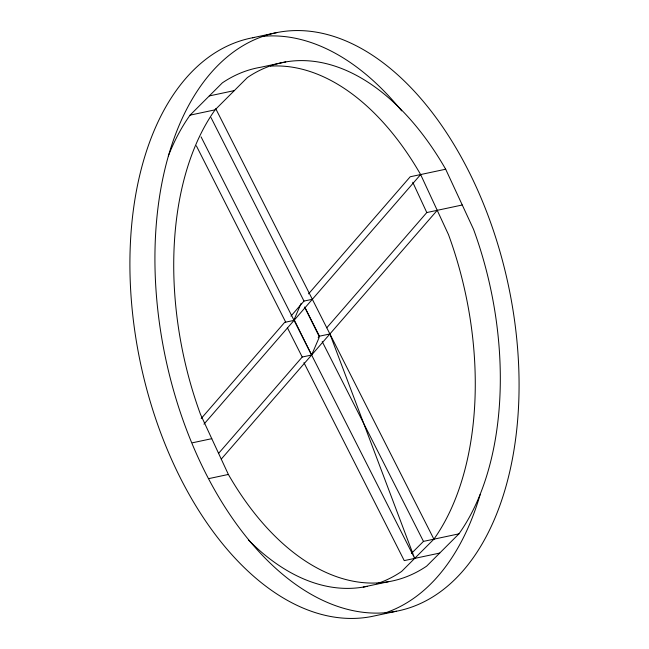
<?xml version="1.0" encoding="UTF-8"?>
<svg xmlns="http://www.w3.org/2000/svg" width="649" height="649" viewBox="0 0 649 649"><rect width="100%" height="100%" fill="white"/><g stroke="black" fill="none" stroke-linecap="round" stroke-linejoin="round"><path stroke-width="0.97" d="M301.128 303.334L294.111 319.624L311.617 355.027L302.223 357.023L218.518 453.456M311.617 355.027L319.024 337.829M308.551 293.867L410.2 176.771L445.676 169.219L473.527 229.292A264.979 157.155 78 0 1 458.94 533.851L426.661 566.123A264.979 157.155 78 0 1 228.367 474.451L209.1 478.548M201.198 418.524L284.668 322.366L294.054 320.371M290.93 316.128L304 301.079L312.339 299.303M203.956 424.162L420.633 174.549A264.979 157.155 78 0 0 270.438 66.125M318.164 337.683L319.47 336.182L329.903 333.959L414.679 558.4L201.06 136.85M326.755 327.786L426.791 212.548L462.266 204.995M221.26 459.111L437.223 210.325M168.359 155.89A264.979 157.155 78 0 1 190.06 115.149L222.339 82.877A264.979 157.155 78 0 1 260.728 67.253L285.763 61.923M190.06 115.149L215.103 109.827L247.383 77.547A264.979 157.155 78 0 1 445.676 169.219M411.361 553.5L423.464 541.396L458.94 533.851M420.633 174.549L448.491 234.622A264.979 157.155 78 0 1 433.897 539.173L401.617 571.453A264.979 157.155 78 0 1 376.842 583.719M252.502 37.78L277.545 32.45M209.286 95.93L234.321 90.6M192.518 442.772L211.777 438.675M439.714 553.07L404.246 560.614L303.935 362.669M363.237 587.077L388.272 581.747M396.498 611.22A295.449 175.23 78 0 1 158.234 205.79A295.449 175.23 78 0 1 456.328 148.499A295.449 175.23 78 0 1 396.498 611.22L371.455 616.55A295.449 175.23 78 0 1 139.543 358.605A295.449 175.23 78 0 1 254.449 37.423M215.695 108.586L433.897 539.173M211.014 117.591L304 301.079M305.062 307.748L319.47 336.182M322.22 341.601L423.464 541.396M196.379 145.855L285.706 322.147M287.369 327.696L302.223 357.023M304.6 306.969L319.413 336.928M412.756 182.272L426.791 212.548M228.367 474.451L200.509 414.378A264.979 157.155 78 0 1 215.103 109.827M367.147 586.331A264.979 157.155 78 0 1 248.599 540.155M263.34 36.279A295.449 175.23 78 0 1 401.65 110.865M480.155 494.595A295.449 175.23 78 0 1 384.922 613.013"/></g></svg>
